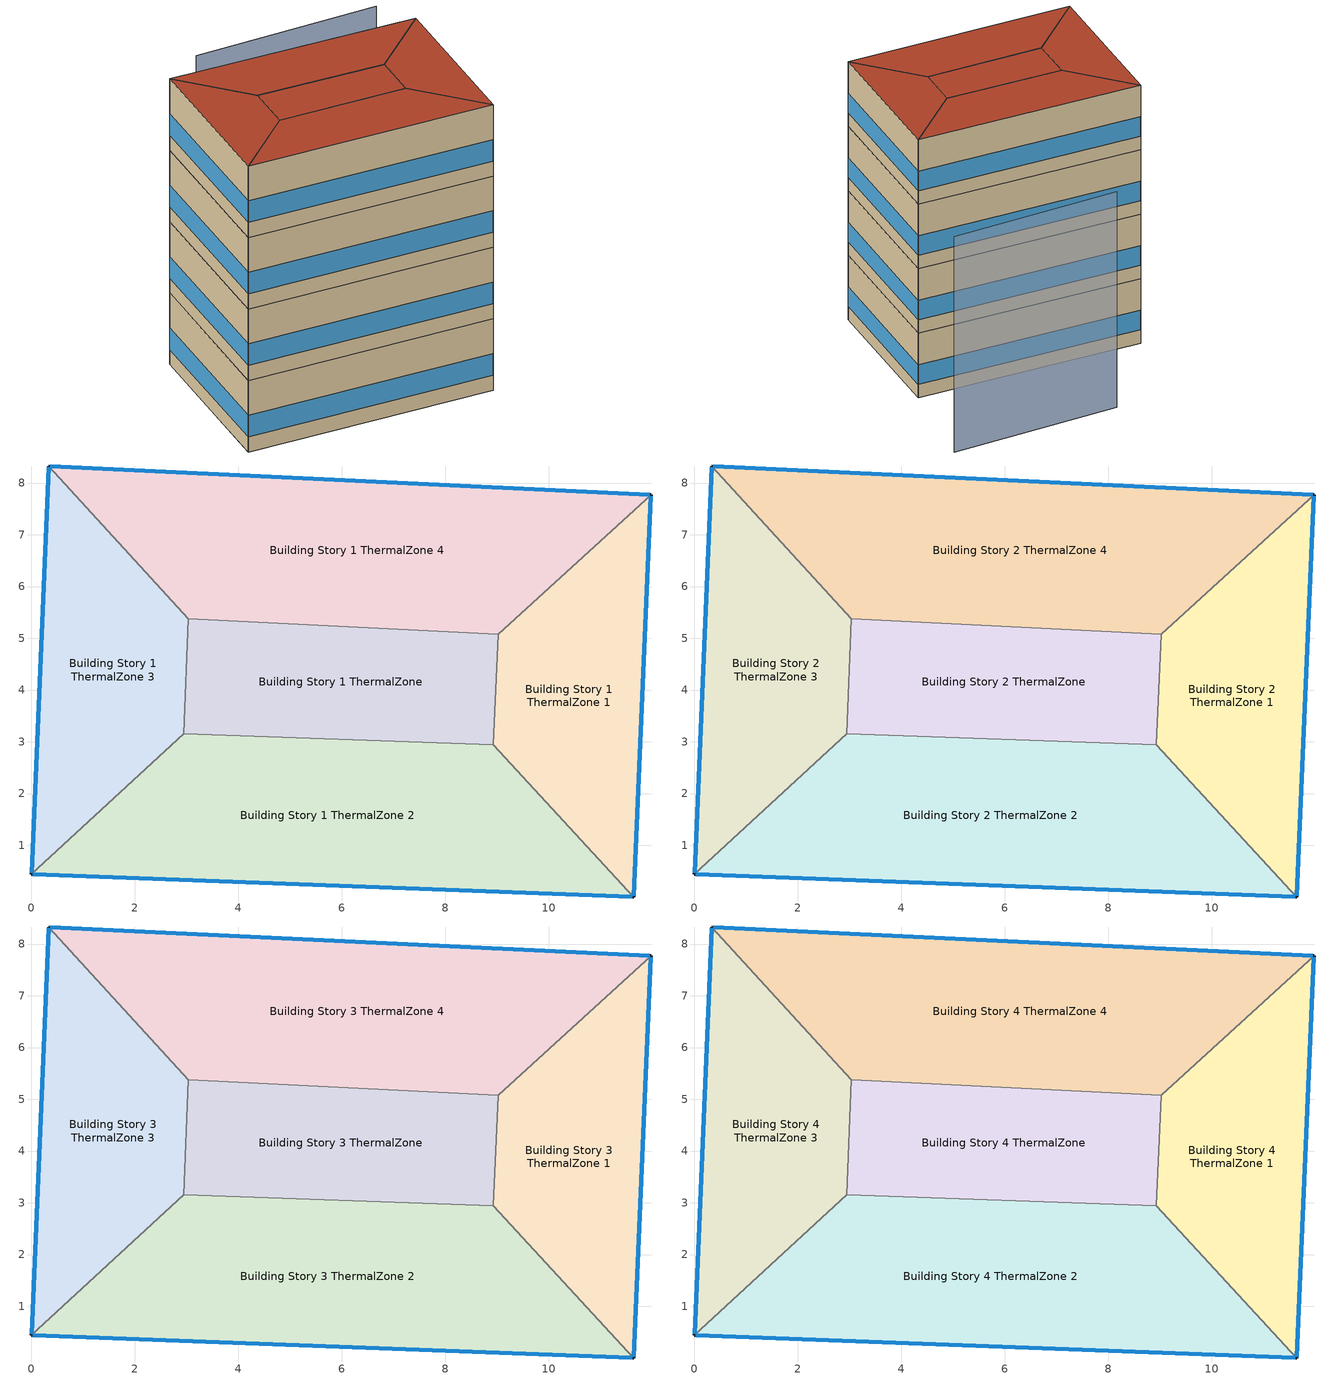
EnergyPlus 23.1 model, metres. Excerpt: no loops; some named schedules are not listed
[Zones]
Building Story 1 ThermalZone
 floor ground (Typical Insulated Carpeted 8in Slab Floor): 9.02,5.08 8.93,2.94 2.94,3.16 3.03,5.38 z0
 wall adiabatic (Typical Interior Wall): 8.93,2.94 9.02,5.08 3.03,5.38 2.94,3.16 8.93,2.94 z0:3.6
 ceiling adiabatic (Typical Interior Floor): 3.03,5.38 2.94,3.16 8.93,2.94 9.02,5.08 z3.6
Building Story 1 ThermalZone 1
 floor ground (Typical Insulated Carpeted 8in Slab Floor): 11.97,7.77 11.64,0 8.93,2.94 9.02,5.08 z0
 wall outside (Typical Insulated Steel Framed Exterior Wall R-12.99): 11.64,0 11.97,7.77 z0:3.6
 wall adiabatic (Typical Interior Wall): 11.97,7.77 9.02,5.08 8.93,2.94 11.64,0 z0:3.6
 window (U 0.55 SHGC 0.25): 11.64,0.03 11.97,7.75 z0.76:1.85
 ceiling adiabatic (Typical Interior Ceiling): 9.02,5.08 8.93,2.94 11.64,0 11.97,7.77 z3.6
Building Story 1 ThermalZone 2
 floor ground (Typical Insulated Carpeted 8in Slab Floor): 11.64,0 0,0.44 2.94,3.16 8.93,2.94 z0
 wall outside (Typical Insulated Steel Framed Exterior Wall R-12.99): 0,0.44 11.64,0 z0:3.6
 wall adiabatic (Typical Interior Wall): 11.64,0 8.93,2.94 2.94,3.16 0,0.44 z0:3.6
 window (U 0.55 SHGC 0.25): 0.03,0.44 11.61,0 z0.76:1.85
 ceiling adiabatic (Typical Interior Ceiling): 8.93,2.94 2.94,3.16 0,0.44 11.64,0 z3.6
Building Story 1 ThermalZone 3
 floor ground (Typical Insulated Carpeted 8in Slab Floor): 0,0.44 0.33,8.33 3.03,5.38 2.94,3.16 z0
 wall outside (Typical Insulated Steel Framed Exterior Wall R-12.99): 0.33,8.33 0,0.44 z0:3.6
 wall adiabatic (Typical Interior Wall): 0,0.44 2.94,3.16 3.03,5.38 0.33,8.33 z0:3.6
 window (U 0.55 SHGC 0.25): 0.33,8.3 0,0.47 z0.76:1.85
 ceiling adiabatic (Typical Interior Ceiling): 2.94,3.16 3.03,5.38 0.33,8.33 0,0.44 z3.6
Building Story 1 ThermalZone 4
 floor ground (Typical Insulated Carpeted 8in Slab Floor): 0.33,8.33 11.97,7.77 9.02,5.08 3.03,5.38 z0
 wall outside (Typical Insulated Steel Framed Exterior Wall R-12.99): 11.97,7.77 0.33,8.33 z0:3.6
 wall adiabatic (Typical Interior Wall): 0.33,8.33 3.03,5.38 9.02,5.08 11.97,7.77 z0:3.6
 window (U 0.55 SHGC 0.25): 11.95,7.78 0.36,8.33 z0.76:1.85
 ceiling adiabatic (Typical Interior Ceiling): 3.03,5.38 9.02,5.08 11.97,7.77 0.33,8.33 z3.6
Building Story 2 ThermalZone
 floor adiabatic (Typical Interior Floor): 9.02,5.08 8.93,2.94 2.94,3.16 3.03,5.38 z3.6
 wall adiabatic (Typical Interior Wall): 8.93,2.94 9.02,5.08 3.03,5.38 2.94,3.16 8.93,2.94 z3.6:7.2
 ceiling adiabatic (Typical Interior Ceiling): 3.03,5.38 2.94,3.16 8.93,2.94 9.02,5.08 z7.2
Building Story 2 ThermalZone 1
 floor adiabatic (Typical Interior Ceiling): 11.97,7.77 11.64,0 8.93,2.94 9.02,5.08 z3.6
 wall outside (Typical Insulated Steel Framed Exterior Wall R-12.99): 11.64,0 11.97,7.77 z3.6:7.2
 wall adiabatic (Typical Interior Wall): 11.97,7.77 9.02,5.08 8.93,2.94 11.64,0 z3.6:7.2
 window (U 0.55 SHGC 0.25): 11.64,0.03 11.97,7.75 z4.36:5.45
 ceiling adiabatic (Typical Interior Ceiling): 9.02,5.08 8.93,2.94 11.64,0 11.97,7.77 z7.2
Building Story 2 ThermalZone 2
 floor adiabatic (Typical Interior Ceiling): 11.64,0 0,0.44 2.94,3.16 8.93,2.94 z3.6
 wall outside (Typical Insulated Steel Framed Exterior Wall R-12.99): 0,0.44 11.64,0 z3.6:7.2
 wall adiabatic (Typical Interior Wall): 11.64,0 8.93,2.94 2.94,3.16 0,0.44 z3.6:7.2
 window (U 0.55 SHGC 0.25): 0.03,0.44 11.61,0 z4.36:5.45
 ceiling adiabatic (Typical Interior Ceiling): 8.93,2.94 2.94,3.16 0,0.44 11.64,0 z7.2
Building Story 2 ThermalZone 3
 floor adiabatic (Typical Interior Ceiling): 0,0.44 0.33,8.33 3.03,5.38 2.94,3.16 z3.6
 wall outside (Typical Insulated Steel Framed Exterior Wall R-12.99): 0.33,8.33 0,0.44 z3.6:7.2
 wall adiabatic (Typical Interior Wall): 0,0.44 2.94,3.16 3.03,5.38 0.33,8.33 z3.6:7.2
 window (U 0.55 SHGC 0.25): 0.33,8.3 0,0.47 z4.36:5.45
 ceiling adiabatic (Typical Interior Ceiling): 2.94,3.16 3.03,5.38 0.33,8.33 0,0.44 z7.2
Building Story 2 ThermalZone 4
 floor adiabatic (Typical Interior Ceiling): 0.33,8.33 11.97,7.77 9.02,5.08 3.03,5.38 z3.6
 wall outside (Typical Insulated Steel Framed Exterior Wall R-12.99): 11.97,7.77 0.33,8.33 z3.6:7.2
 wall adiabatic (Typical Interior Wall): 0.33,8.33 3.03,5.38 9.02,5.08 11.97,7.77 z3.6:7.2
 window (U 0.55 SHGC 0.25): 11.95,7.78 0.36,8.33 z4.36:5.45
 ceiling adiabatic (Typical Interior Ceiling): 3.03,5.38 9.02,5.08 11.97,7.77 0.33,8.33 z7.2
Building Story 3 ThermalZone
 floor adiabatic (Typical Interior Ceiling): 9.02,5.08 8.93,2.94 2.94,3.16 3.03,5.38 z7.2
 wall adiabatic (Typical Interior Wall): 8.93,2.94 9.02,5.08 3.03,5.38 2.94,3.16 8.93,2.94 z7.2:10.8
 ceiling adiabatic (Typical Interior Ceiling): 3.03,5.38 2.94,3.16 8.93,2.94 9.02,5.08 z10.8
Building Story 3 ThermalZone 1
 floor adiabatic (Typical Interior Ceiling): 11.97,7.77 11.64,0 8.93,2.94 9.02,5.08 z7.2
 wall outside (Typical Insulated Steel Framed Exterior Wall R-12.99): 11.64,0 11.97,7.77 z7.2:10.8
 wall adiabatic (Typical Interior Wall): 11.97,7.77 9.02,5.08 8.93,2.94 11.64,0 z7.2:10.8
 window (U 0.55 SHGC 0.25): 11.64,0.03 11.97,7.75 z7.96:9.05
 ceiling adiabatic (Typical Interior Ceiling): 9.02,5.08 8.93,2.94 11.64,0 11.97,7.77 z10.8
Building Story 3 ThermalZone 2
 floor adiabatic (Typical Interior Ceiling): 11.64,0 0,0.44 2.94,3.16 8.93,2.94 z7.2
 wall outside (Typical Insulated Steel Framed Exterior Wall R-12.99): 0,0.44 11.64,0 z7.2:10.8
 wall adiabatic (Typical Interior Wall): 11.64,0 8.93,2.94 2.94,3.16 0,0.44 z7.2:10.8
 window (U 0.55 SHGC 0.25): 0.03,0.44 11.61,0 z7.96:9.05
 ceiling adiabatic (Typical Interior Floor): 8.93,2.94 2.94,3.16 0,0.44 11.64,0 z10.8
Building Story 3 ThermalZone 3
 floor adiabatic (Typical Interior Ceiling): 0,0.44 0.33,8.33 3.03,5.38 2.94,3.16 z7.2
 wall outside (Typical Insulated Steel Framed Exterior Wall R-12.99): 0.33,8.33 0,0.44 z7.2:10.8
 wall adiabatic (Typical Interior Wall): 0,0.44 2.94,3.16 3.03,5.38 0.33,8.33 z7.2:10.8
 window (U 0.55 SHGC 0.25): 0.33,8.3 0,0.47 z7.96:9.05
 ceiling adiabatic (Typical Interior Floor): 2.94,3.16 3.03,5.38 0.33,8.33 0,0.44 z10.8
Building Story 3 ThermalZone 4
 floor adiabatic (Typical Interior Ceiling): 0.33,8.33 11.97,7.77 9.02,5.08 3.03,5.38 z7.2
 wall outside (Typical Insulated Steel Framed Exterior Wall R-12.99): 11.97,7.77 0.33,8.33 z7.2:10.8
 wall adiabatic (Typical Interior Wall): 0.33,8.33 3.03,5.38 9.02,5.08 11.97,7.77 z7.2:10.8
 window (U 0.55 SHGC 0.25): 11.95,7.78 0.36,8.33 z7.96:9.05
 ceiling adiabatic (Typical Interior Floor): 3.03,5.38 9.02,5.08 11.97,7.77 0.33,8.33 z10.8
Building Story 4 ThermalZone
 floor adiabatic (Typical Interior Ceiling): 9.02,5.08 8.93,2.94 2.94,3.16 3.03,5.38 z10.8
 wall adiabatic (Typical Interior Wall): 8.93,2.94 9.02,5.08 3.03,5.38 2.94,3.16 8.93,2.94 z10.8:14.4
 roof outside (Typical IEAD Roof - Highly Reflective R-25.64): 3.03,5.38 2.94,3.16 8.93,2.94 9.02,5.08 z14.4
Building Story 4 ThermalZone 1
 floor adiabatic (Typical Interior Ceiling): 11.97,7.77 11.64,0 8.93,2.94 9.02,5.08 z10.8
 wall outside (Typical Insulated Steel Framed Exterior Wall R-12.99): 11.64,0 11.97,7.77 z10.8:14.4
 wall adiabatic (Typical Interior Wall): 11.97,7.77 9.02,5.08 8.93,2.94 11.64,0 z10.8:14.4
 window (U 0.55 SHGC 0.25): 11.64,0.03 11.97,7.75 z11.56:12.65
 roof outside (Typical IEAD Roof - Highly Reflective R-25.64): 9.02,5.08 8.93,2.94 11.64,0 11.97,7.77 z14.4
Building Story 4 ThermalZone 2
 floor adiabatic (Typical Interior Floor): 11.64,0 0,0.44 2.94,3.16 8.93,2.94 z10.8
 wall outside (Typical Insulated Steel Framed Exterior Wall R-12.99): 0,0.44 11.64,0 z10.8:14.4
 wall adiabatic (Typical Interior Wall): 11.64,0 8.93,2.94 2.94,3.16 0,0.44 z10.8:14.4
 window (U 0.55 SHGC 0.25): 0.03,0.44 11.61,0 z11.56:12.65
 roof outside (Typical IEAD Roof - Highly Reflective R-25.64): 8.93,2.94 2.94,3.16 0,0.44 11.64,0 z14.4
Building Story 4 ThermalZone 3
 floor adiabatic (Typical Interior Floor): 0,0.44 0.33,8.33 3.03,5.38 2.94,3.16 z10.8
 wall outside (Typical Insulated Steel Framed Exterior Wall R-12.99): 0.33,8.33 0,0.44 z10.8:14.4
 wall adiabatic (Typical Interior Wall): 0,0.44 2.94,3.16 3.03,5.38 0.33,8.33 z10.8:14.4
 window (U 0.55 SHGC 0.25): 0.33,8.3 0,0.47 z11.56:12.65
 roof outside (Typical IEAD Roof - Highly Reflective R-25.64): 2.94,3.16 3.03,5.38 0.33,8.33 0,0.44 z14.4
Building Story 4 ThermalZone 4
 floor adiabatic (Typical Interior Floor): 0.33,8.33 11.97,7.77 9.02,5.08 3.03,5.38 z10.8
 wall outside (Typical Insulated Steel Framed Exterior Wall R-12.99): 11.97,7.77 0.33,8.33 z10.8:14.4
 wall adiabatic (Typical Interior Wall): 0.33,8.33 3.03,5.38 9.02,5.08 11.97,7.77 z10.8:14.4
 window (U 0.55 SHGC 0.25): 11.95,7.78 0.36,8.33 z11.56:12.65
 roof outside (Typical IEAD Roof - Highly Reflective R-25.64): 3.03,5.38 9.02,5.08 11.97,7.77 0.33,8.33 z14.4
shading: 4.02,12.88 12.73,12.88 z0:12
[Building]
bld_20: Terrain=City
[Site:Location]
Jack Northrop Fld H_CA_USA: Latitude {deg}=41.31541; Longitude {deg}=-105.583; Time Zone {hr}=-8; Elevation {m}=21
[Site:GroundTemperature:FCfactorMethod]
18.8, 14.3, 13.6, 13.2, 13.3, 12.6, 15.3, 15.6, 17.7, 19.4, 19.7, 18.5
[Site:WaterMainsTemperature]
Calculation Method=Correlation; Annual Average Outdoor Air Temperature {C}=8.96667; Maximum Difference In Monthly Average Outdoor Air Temperatures {deltaC}=26.2
[SizingPeriod:DesignDay] Day of Month=21; Dry-Bulb Temperature Range Modifier Type=DefaultMultipliers; Humidity Condition Type=Wetbulb; Barometric Pressure {Pa}=98769; Rain Indicator=No; Snow Indicator=No; Daylight Saving Time Indicator=No; Begin Environment Reset Mode=FullResetAtBeginEnvironment
Name | Month | Day Type | Maximum Dry-Bulb Temperature {C} | Daily Dry-Bulb Temperature Range {deltaC} | Wetbulb or DewPoint at Maximum Dry-Bulb {C} | Wind Speed {m/s} | Wind Direction {deg} | Solar Model Indicator | ASHRAE Clear Sky Optical Depth for Beam Irradiance (taub) | ASHRAE Clear Sky Optical Depth for Diffuse Irradiance (taud) | Sky Clearness
Buffalo Niagara Intl Ap Ann Clg .4% Condns DB=>MWB 1 | 7 | SummerDesignDay | 30.3 | 9.3 | 21.8 | 5.7 | 240 | ASHRAETau | 0.462 | 2.001
Buffalo Niagara Intl Ap Ann Clg .4% Condns WB=>MDB 1 | 7 | SummerDesignDay | 27.8 | 9.3 | 23.8 | 5.7 | 240 | ASHRAETau | 0.462 | 2.001
Buffalo Niagara Intl Ap Ann Htg 99.6% Condns DB 1 | 1 | WinterDesignDay | -16.3 | 0 | -16.3 | 5.1 | 270 | ASHRAEClearSky |  |  | 0
[Material]
Name | Roughness | Thickness {m} | Conductivity {W/m-K} | Density {kg/m3} | Specific Heat {J/kg-K} | Thermal Absorptance | Solar Absorptance | Visible Absorptance
100mm Normalweight concrete floor | MediumRough | 0.1016 | 2.31045 | 2322 | 832.557 | 0.9 | 0.7 | 0.7
25mm Stucco | Smooth | 0.0254 | 0.72 | 1856 | 840 | 0.9 | 0.7 | 0.7
5/8 in. Gypsum Board | MediumSmooth | 0.0159 | 0.16 | 800 | 1090 | 0.9 | 0.7 | 0.7
8 in. Normalweight Concrete Floor | MediumRough | 0.2032 | 2.31 | 2322 | 832 | 0.9 | 0.7 | 0.7
G01 13mm gypsum board | Smooth | 0.0127 | 0.160031 | 800.001 | 1090.73 | 0.9 | 0.7 | 0.5
Metal Roof Surface | Smooth | 0.0008 | 45.28 | 7824 | 500 | 0.9 | 0.7 | 0.7
Roof Membrane - Highly Reflective | VeryRough | 0.0095 | 0.16 | 1121.29 | 1460 | 0.75 | 0.45 | 0.7
Std Wood 6inch 1; Std Wood 6inch 2 | MediumSmooth | 0.15 | 0.12 | 540 | 1210 | 0.9 | 0.7 | 0.7
[Material:NoMass] Roughness=Smooth; Thermal Absorptance=0.9; Solar Absorptance=0.7
Name | Thermal Resistance {m2-K/W} | Visible Absorptance
CP02 CARPET PAD; Typical Carpet Pad | 0.21648 | 0.8
Typical Insulation R-10.81 | 1.90342 | 0.7
Typical Insulation R-24.52 | 4.31889 | 0.7
[WindowMaterial:Gas]
Gap_1_W_0_0032: Gas Type=Air; Thickness {m}=0.0032
[WindowMaterial:Glazing] Optical Data Type=SpectralAverage; Infrared Transmittance at Normal Incidence=0; Back Side Infrared Hemispherical Emissivity=0.84; Conductivity {W/m-K}=1; Dirt Correction Factor for Solar and Visible Transmittance=1; Solar Diffusing=No
Name | Thickness {m} | Solar Transmittance at Normal Incidence | Front Side Solar Reflectance at Normal Incidence | Back Side Solar Reflectance at Normal Incidence | Visible Transmittance at Normal Incidence | Front Side Visible Reflectance at Normal Incidence | Back Side Visible Reflectance at Normal Incidence | Front Side Infrared Hemispherical Emissivity
Glass_2022F_LayerAvg | 0.0039 | 0.355897 | 0.394095 | 0.265645 | 0.677694 | 0.042734 | 0.05547 | 0.046
Glass_2175_LayerAvg | 0.0086 | 0.167758 | 0.217606 | 0.437978 | 0.416044 | 0.078729 | 0.10654 | 0.84
[Construction]
InteriorFurnishings 1: Std Wood 6inch 1
InteriorFurnishings 2: Std Wood 6inch 2
Typical IEAD Roof - Highly Reflective R-25.64: Roof Membrane - Highly Reflective, Typical Insulation R-24.52, Metal Roof Surface
Typical Insulated Carpeted 8in Slab Floor: 8 in. Normalweight Concrete Floor, Typical Carpet Pad
Typical Insulated Steel Framed Exterior Wall R-12.99: 25mm Stucco, 5/8 in. Gypsum Board, Typical Insulation R-10.81, 5/8 in. Gypsum Board
Typical Interior Ceiling: CP02 CARPET PAD, 100mm Normalweight concrete floor
Typical Interior Floor: 100mm Normalweight concrete floor, CP02 CARPET PAD
Typical Interior Wall: G01 13mm gypsum board, G01 13mm gypsum board
U 0.55 SHGC 0.25: Glass_2175_LayerAvg, Gap_1_W_0_0032, Glass_2022F_LayerAvg
[Zone] Multiplier=1; Part of Total Floor Area=Yes
Building Story 1 ThermalZone; Building Story 1 ThermalZone 1; Building Story 1 ThermalZone 2; Building Story 1 ThermalZone 3; Building Story 1 ThermalZone 4; Building Story 2 ThermalZone; Building Story 2 ThermalZone 1; Building Story 2 ThermalZone 2; Building Story 2 ThermalZone 3; Building Story 2 ThermalZone 4; Building Story 3 ThermalZone; Building Story 3 ThermalZone 1; Building Story 3 ThermalZone 2; Building Story 3 ThermalZone 3; Building Story 3 ThermalZone 4; Building Story 4 ThermalZone; Building Story 4 ThermalZone 1; Building Story 4 ThermalZone 2; Building Story 4 ThermalZone 3; Building Story 4 ThermalZone 4
[Space]
Name | Zone | Space Type
Building Story 1 Space | Building Story 1 ThermalZone | Story Ground Blended Space Type
Building Story 1 Space 1 | Building Story 1 ThermalZone 1 | Story Ground Blended Space Type
Building Story 1 Space 2 | Building Story 1 ThermalZone 2 | Story Ground Blended Space Type
Building Story 1 Space 3 | Building Story 1 ThermalZone 3 | Story Ground Blended Space Type
Building Story 1 Space 4 | Building Story 1 ThermalZone 4 | Story Ground Blended Space Type
Building Story 2 Space | Building Story 2 ThermalZone | Story Mid Blended Space Type
Building Story 2 Space 1 | Building Story 2 ThermalZone 1 | Story Mid Blended Space Type
Building Story 2 Space 2 | Building Story 2 ThermalZone 2 | Story Mid Blended Space Type
Building Story 2 Space 3 | Building Story 2 ThermalZone 3 | Story Mid Blended Space Type
Building Story 2 Space 4 | Building Story 2 ThermalZone 4 | Story Mid Blended Space Type
Building Story 3 Space | Building Story 3 ThermalZone | Story Mid2 Blended Space Type
Building Story 3 Space 1 | Building Story 3 ThermalZone 1 | Story Mid2 Blended Space Type
Building Story 3 Space 2 | Building Story 3 ThermalZone 2 | Story Mid2 Blended Space Type
Building Story 3 Space 3 | Building Story 3 ThermalZone 3 | Story Mid2 Blended Space Type
Building Story 3 Space 4 | Building Story 3 ThermalZone 4 | Story Mid2 Blended Space Type
Building Story 4 Space | Building Story 4 ThermalZone | Story Top Blended Space Type
Building Story 4 Space 1 | Building Story 4 ThermalZone 1 | Story Top Blended Space Type
Building Story 4 Space 2 | Building Story 4 ThermalZone 2 | Story Top Blended Space Type
Building Story 4 Space 3 | Building Story 4 ThermalZone 3 | Story Top Blended Space Type
Building Story 4 Space 4 | Building Story 4 ThermalZone 4 | Story Top Blended Space Type
[SpaceList]
Story Ground Blended Space Type: Building Story 1 Space, Building Story 1 Space 2, Building Story 1 Space 3, Building Story 1 Space 4, Building Story 1 Space 1
Story Mid Blended Space Type: Building Story 2 Space, Building Story 2 Space 3, Building Story 2 Space 4, Building Story 2 Space 2, Building Story 2 Space 1
Story Mid2 Blended Space Type: Building Story 3 Space 4, Building Story 3 Space 3, Building Story 3 Space 2, Building Story 3 Space 1, Building Story 3 Space
Story Top Blended Space Type: Building Story 4 Space 4, Building Story 4 Space 3, Building Story 4 Space, Building Story 4 Space 2, Building Story 4 Space 1
[InternalMass]
Name | Construction | Zone or ZoneList | Space or SpaceList | Surface Area {m2}
Building Story 1 Space SecondarySchool Auditorium  - Story Ground Mass | InteriorFurnishings 1 | Building Story 1 ThermalZone | Building Story 1 Space | 3.16056
Building Story 1 Space 2 SecondarySchool Auditorium  - Story Ground Mass | InteriorFurnishings 1 | Building Story 1 ThermalZone 2 | Building Story 1 Space 2 | 6.03555
Building Story 1 Space 3 SecondarySchool Auditorium  - Story Ground Mass | InteriorFurnishings 1 | Building Story 1 ThermalZone 3 | Building Story 1 Space 3 | 3.45217
Building Story 1 Space 4 SecondarySchool Auditorium  - Story Ground Mass | InteriorFurnishings 1 | Building Story 1 ThermalZone 4 | Building Story 1 Space 4 | 6.03639
Building Story 1 Space 1 SecondarySchool Auditorium  - Story Ground Mass | InteriorFurnishings 1 | Building Story 1 ThermalZone 1 | Building Story 1 Space 1 | 3.40178
Building Story 1 Space SecondarySchool Cafeteria  - Story Ground Mass | InteriorFurnishings 1 | Building Story 1 ThermalZone | Building Story 1 Space | 2.00044
Building Story 1 Space 2 SecondarySchool Cafeteria  - Story Ground Mass | InteriorFurnishings 1 | Building Story 1 ThermalZone 2 | Building Story 1 Space 2 | 3.82012
Building Story 1 Space 3 SecondarySchool Cafeteria  - Story Ground Mass | InteriorFurnishings 1 | Building Story 1 ThermalZone 3 | Building Story 1 Space 3 | 2.185
Building Story 1 Space 4 SecondarySchool Cafeteria  - Story Ground Mass | InteriorFurnishings 1 | Building Story 1 ThermalZone 4 | Building Story 1 Space 4 | 3.82065
Building Story 1 Space 1 SecondarySchool Cafeteria  - Story Ground Mass | InteriorFurnishings 1 | Building Story 1 ThermalZone 1 | Building Story 1 Space 1 | 2.15311
Building Story 1 Space SecondarySchool ComputerRoom  - Story Ground Mass | InteriorFurnishings 1 | Building Story 1 ThermalZone | Building Story 1 Space | 3.05396
Building Story 1 Space 2 SecondarySchool ComputerRoom  - Story Ground Mass | InteriorFurnishings 1 | Building Story 1 ThermalZone 2 | Building Story 1 Space 2 | 5.83197
Building Story 1 Space 3 SecondarySchool ComputerRoom  - Story Ground Mass | InteriorFurnishings 1 | Building Story 1 ThermalZone 3 | Building Story 1 Space 3 | 3.33572
Building Story 1 Space 4 SecondarySchool ComputerRoom  - Story Ground Mass | InteriorFurnishings 1 | Building Story 1 ThermalZone 4 | Building Story 1 Space 4 | 5.83278
Building Story 1 Space 1 SecondarySchool ComputerRoom  - Story Ground Mass | InteriorFurnishings 1 | Building Story 1 ThermalZone 1 | Building Story 1 Space 1 | 3.28704
Building Story 1 Space SecondarySchool Gym  - Story Ground Mass | InteriorFurnishings 1 | Building Story 1 ThermalZone | Building Story 1 Space | 6.25633
Building Story 1 Space 2 SecondarySchool Gym  - Story Ground Mass | InteriorFurnishings 1 | Building Story 1 ThermalZone 2 | Building Story 1 Space 2 | 11.9474
Building Story 1 Space 3 SecondarySchool Gym  - Story Ground Mass | InteriorFurnishings 1 | Building Story 1 ThermalZone 3 | Building Story 1 Space 3 | 6.83355
Building Story 1 Space 4 SecondarySchool Gym  - Story Ground Mass | InteriorFurnishings 1 | Building Story 1 ThermalZone 4 | Building Story 1 Space 4 | 11.949
Building Story 1 Space 1 SecondarySchool Gym  - Story Ground Mass | InteriorFurnishings 1 | Building Story 1 ThermalZone 1 | Building Story 1 Space 1 | 6.73382
Building Story 1 Space SecondarySchool Kitchen  - Story Ground Mass | InteriorFurnishings 1 | Building Story 1 ThermalZone | Building Story 1 Space | 0.689805
Building Story 1 Space 2 SecondarySchool Kitchen  - Story Ground Mass | InteriorFurnishings 1 | Building Story 1 ThermalZone 2 | Building Story 1 Space 2 | 1.31728
Building Story 1 Space 3 SecondarySchool Kitchen  - Story Ground Mass | InteriorFurnishings 1 | Building Story 1 ThermalZone 3 | Building Story 1 Space 3 | 0.753449
Building Story 1 Space 4 SecondarySchool Kitchen  - Story Ground Mass | InteriorFurnishings 1 | Building Story 1 ThermalZone 4 | Building Story 1 Space 4 | 1.31747
Building Story 1 Space 1 SecondarySchool Kitchen  - Story Ground Mass | InteriorFurnishings 1 | Building Story 1 ThermalZone 1 | Building Story 1 Space 1 | 0.742452
Building Story 1 Space SecondarySchool Library  - Story Ground Mass | InteriorFurnishings 1 | Building Story 1 ThermalZone | Building Story 1 Space | 2.69024
Building Story 1 Space 2 SecondarySchool Library  - Story Ground Mass | InteriorFurnishings 1 | Building Story 1 ThermalZone 2 | Building Story 1 Space 2 | 5.1374
Building Story 1 Space 3 SecondarySchool Library  - Story Ground Mass | InteriorFurnishings 1 | Building Story 1 ThermalZone 3 | Building Story 1 Space 3 | 2.93845
Building Story 1 Space 4 SecondarySchool Library  - Story Ground Mass | InteriorFurnishings 1 | Building Story 1 ThermalZone 4 | Building Story 1 Space 4 | 5.13812
Building Story 1 Space 1 SecondarySchool Library  - Story Ground Mass | InteriorFurnishings 1 | Building Story 1 ThermalZone 1 | Building Story 1 Space 1 | 2.89556
Building Story 1 Space SecondarySchool Lobby  - Story Ground Mass; Building Story 1 Space SecondarySchool Restroom  - Story Ground Mass | InteriorFurnishings 1 | Building Story 1 ThermalZone | Building Story 1 Space | 1.34199
Building Story 1 Space 2 SecondarySchool Lobby  - Story Ground Mass; Building Story 1 Space 2 SecondarySchool Restroom  - Story Ground Mass | InteriorFurnishings 1 | Building Story 1 ThermalZone 2 | Building Story 1 Space 2 | 2.56271
Building Story 1 Space 3 SecondarySchool Lobby  - Story Ground Mass; Building Story 1 Space 3 SecondarySchool Restroom  - Story Ground Mass | InteriorFurnishings 1 | Building Story 1 ThermalZone 3 | Building Story 1 Space 3 | 1.4658
Building Story 1 Space 4 SecondarySchool Lobby  - Story Ground Mass; Building Story 1 Space 4 SecondarySchool Restroom  - Story Ground Mass | InteriorFurnishings 1 | Building Story 1 ThermalZone 4 | Building Story 1 Space 4 | 2.56307
Building Story 1 Space 1 SecondarySchool Lobby  - Story Ground Mass; Building Story 1 Space 1 SecondarySchool Restroom  - Story Ground Mass | InteriorFurnishings 1 | Building Story 1 ThermalZone 1 | Building Story 1 Space 1 | 1.44441
Building Story 1 Space SecondarySchool Mechanical  - Story Ground Mass | InteriorFurnishings 1 | Building Story 1 ThermalZone | Building Story 1 Space | 2.18856
Building Story 1 Space 2 SecondarySchool Mechanical  - Story Ground Mass | InteriorFurnishings 1 | Building Story 1 ThermalZone 2 | Building Story 1 Space 2 | 4.17938
Building Story 1 Space 3 SecondarySchool Mechanical  - Story Ground Mass | InteriorFurnishings 1 | Building Story 1 ThermalZone 3 | Building Story 1 Space 3 | 2.39049
Building Story 1 Space 4 SecondarySchool Mechanical  - Story Ground Mass | InteriorFurnishings 1 | Building Story 1 ThermalZone 4 | Building Story 1 Space 4 | 4.17996
Building Story 1 Space 1 SecondarySchool Mechanical  - Story Ground Mass | InteriorFurnishings 1 | Building Story 1 ThermalZone 1 | Building Story 1 Space 1 | 2.3556
Building Story 1 Space SecondarySchool Office  - Story Ground Mass | InteriorFurnishings 1 | Building Story 1 ThermalZone | Building Story 1 Space | 3.40513
Building Story 1 Space 2 SecondarySchool Office  - Story Ground Mass | InteriorFurnishings 1 | Building Story 1 ThermalZone 2 | Building Story 1 Space 2 | 6.50259
Building Story 1 Space 3 SecondarySchool Office  - Story Ground Mass | InteriorFurnishings 1 | Building Story 1 ThermalZone 3 | Building Story 1 Space 3 | 3.7193
Building Story 1 Space 4 SecondarySchool Office  - Story Ground Mass | InteriorFurnishings 1 | Building Story 1 ThermalZone 4 | Building Story 1 Space 4 | 6.50349
Building Story 1 Space 1 SecondarySchool Office  - Story Ground Mass | InteriorFurnishings 1 | Building Story 1 ThermalZone 1 | Building Story 1 Space 1 | 3.66501
Building Story 1 Space Mass | InteriorFurnishings 2 | Building Story 1 ThermalZone | Building Story 1 Space | 26.129
Building Story 1 Space 1 Mass | InteriorFurnishings 2 | Building Story 1 ThermalZone 1 | Building Story 1 Space 1 | 28.1232
Building Story 1 Space 2 Mass | InteriorFurnishings 2 | Building Story 1 ThermalZone 2 | Building Story 1 Space 2 | 49.8971
Building Story 1 Space 3 Mass | InteriorFurnishings 2 | Building Story 1 ThermalZone 3 | Building Story 1 Space 3 | 28.5397
Building Story 1 Space 4 Mass | InteriorFurnishings 2 | Building Story 1 ThermalZone 4 | Building Story 1 Space 4 | 49.904
Building Story 2 Space SecondarySchool Classroom A  - Story Mid Mass; Building Story 2 Space SecondarySchool Classroom C  - Story Mid Mass | InteriorFurnishings 1 | Building Story 2 ThermalZone | Building Story 2 Space | 6.47006
Building Story 2 Space 3 SecondarySchool Classroom A  - Story Mid Mass; Building Story 2 Space 3 SecondarySchool Classroom C  - Story Mid Mass | InteriorFurnishings 1 | Building Story 2 ThermalZone 3 | Building Story 2 Space 3 | 7.06701
Building Story 2 Space 4 SecondarySchool Classroom A  - Story Mid Mass; Building Story 2 Space 4 SecondarySchool Classroom C  - Story Mid Mass | InteriorFurnishings 1 | Building Story 2 ThermalZone 4 | Building Story 2 Space 4 | 12.3572
Building Story 2 Space 2 SecondarySchool Classroom A  - Story Mid Mass; Building Story 2 Space 2 SecondarySchool Classroom C  - Story Mid Mass | InteriorFurnishings 1 | Building Story 2 ThermalZone 2 | Building Story 2 Space 2 | 12.3555
Building Story 2 Space 1 SecondarySchool Classroom A  - Story Mid Mass; Building Story 2 Space 1 SecondarySchool Classroom C  - Story Mid Mass | InteriorFurnishings 1 | Building Story 2 ThermalZone 1 | Building Story 2 Space 1 | 6.96387
Building Story 2 Space SecondarySchool Corridor B  - Story Mid Mass | InteriorFurnishings 1 | Building Story 2 ThermalZone | Building Story 2 Space | 9.12319
Building Story 2 Space 3 SecondarySchool Corridor B  - Story Mid Mass | InteriorFurnishings 1 | Building Story 2 ThermalZone 3 | Building Story 2 Space 3 | 9.96493
Building Story 2 Space 4 SecondarySchool Corridor B  - Story Mid Mass | InteriorFurnishings 1 | Building Story 2 ThermalZone 4 | Building Story 2 Space 4 | 17.4245
Building Story 2 Space 2 SecondarySchool Corridor B  - Story Mid Mass | InteriorFurnishings 1 | Building Story 2 ThermalZone 2 | Building Story 2 Space 2 | 17.4221
Building Story 2 Space 1 SecondarySchool Corridor B  - Story Mid Mass | InteriorFurnishings 1 | Building Story 2 ThermalZone 1 | Building Story 2 Space 1 | 9.81949
Building Story 2 Space SecondarySchool Gym  - Story Mid Mass | InteriorFurnishings 1 | Building Story 2 ThermalZone | Building Story 2 Space | 4.06567
Building Story 2 Space 3 SecondarySchool Gym  - Story Mid Mass | InteriorFurnishings 1 | Building Story 2 ThermalZone 3 | Building Story 2 Space 3 | 4.44078
Building Story 2 Space 4 SecondarySchool Gym  - Story Mid Mass | InteriorFurnishings 1 | Building Story 2 ThermalZone 4 | Building Story 2 Space 4 | 7.76507
Building Story 2 Space 2 SecondarySchool Gym  - Story Mid Mass | InteriorFurnishings 1 | Building Story 2 ThermalZone 2 | Building Story 2 Space 2 | 7.76398
Building Story 2 Space 1 SecondarySchool Gym  - Story Mid Mass | InteriorFurnishings 1 | Building Story 2 ThermalZone 1 | Building Story 2 Space 1 | 4.37597
Building Story 2 Space Mass | InteriorFurnishings 2 | Building Story 2 ThermalZone | Building Story 2 Space | 26.129
Building Story 2 Space 1 Mass | InteriorFurnishings 2 | Building Story 2 ThermalZone 1 | Building Story 2 Space 1 | 28.1232
Building Story 2 Space 2 Mass | InteriorFurnishings 2 | Building Story 2 ThermalZone 2 | Building Story 2 Space 2 | 49.8971
Building Story 2 Space 3 Mass | InteriorFurnishings 2 | Building Story 2 ThermalZone 3 | Building Story 2 Space 3 | 28.5397
Building Story 2 Space 4 Mass | InteriorFurnishings 2 | Building Story 2 ThermalZone 4 | Building Story 2 Space 4 | 49.904
Building Story 3 Space 4 Office WholeBuilding - Md Office  - Story Mid2 Mass | InteriorFurnishings 1 | Building Story 3 ThermalZone 4 | Building Story 3 Space 4 | 29.9424
Building Story 3 Space 3 Office WholeBuilding - Md Office  - Story Mid2 Mass | InteriorFurnishings 1 | Building Story 3 ThermalZone 3 | Building Story 3 Space 3 | 17.1238
Building Story 3 Space 2 Office WholeBuilding - Md Office  - Story Mid2 Mass | InteriorFurnishings 1 | Building Story 3 ThermalZone 2 | Building Story 3 Space 2 | 29.9382
Building Story 3 Space 1 Office WholeBuilding - Md Office  - Story Mid2 Mass | InteriorFurnishings 1 | Building Story 3 ThermalZone 1 | Building Story 3 Space 1 | 16.8739
Building Story 3 Space Office WholeBuilding - Md Office  - Story Mid2 Mass | InteriorFurnishings 1 | Building Story 3 ThermalZone | Building Story 3 Space | 15.6774
Building Story 3 Space 4 SecondarySchool Classroom A  - Story Mid2 Mass; Building Story 3 Space 4 SecondarySchool Classroom C  - Story Mid2 Mass | InteriorFurnishings 1 | Building Story 3 ThermalZone 4 | Building Story 3 Space 4 | 5.85374
Building Story 3 Space 3 SecondarySchool Classroom A  - Story Mid2 Mass; Building Story 3 Space 3 SecondarySchool Classroom C  - Story Mid2 Mass | InteriorFurnishings 1 | Building Story 3 ThermalZone 3 | Building Story 3 Space 3 | 3.34771
Building Story 3 Space 2 SecondarySchool Classroom A  - Story Mid2 Mass; Building Story 3 Space 2 SecondarySchool Classroom C  - Story Mid2 Mass | InteriorFurnishings 1 | Building Story 3 ThermalZone 2 | Building Story 3 Space 2 | 5.85292
Building Story 3 Space 1 SecondarySchool Classroom A  - Story Mid2 Mass; Building Story 3 Space 1 SecondarySchool Classroom C  - Story Mid2 Mass | InteriorFurnishings 1 | Building Story 3 ThermalZone 1 | Building Story 3 Space 1 | 3.29885
Building Story 3 Space SecondarySchool Classroom A  - Story Mid2 Mass; Building Story 3 Space SecondarySchool Classroom C  - Story Mid2 Mass | InteriorFurnishings 1 | Building Story 3 ThermalZone | Building Story 3 Space | 3.06493
Building Story 3 Space 4 SecondarySchool Corridor B  - Story Mid2 Mass | InteriorFurnishings 1 | Building Story 3 ThermalZone 4 | Building Story 3 Space 4 | 8.25413
Building Story 3 Space 3 SecondarySchool Corridor B  - Story Mid2 Mass | InteriorFurnishings 1 | Building Story 3 ThermalZone 3 | Building Story 3 Space 3 | 4.72048
Building Story 3 Space 2 SecondarySchool Corridor B  - Story Mid2 Mass | InteriorFurnishings 1 | Building Story 3 ThermalZone 2 | Building Story 3 Space 2 | 8.25298
Building Story 3 Space 1 SecondarySchool Corridor B  - Story Mid2 Mass | InteriorFurnishings 1 | Building Story 3 ThermalZone 1 | Building Story 3 Space 1 | 4.65158
Building Story 3 Space SecondarySchool Corridor B  - Story Mid2 Mass | InteriorFurnishings 1 | Building Story 3 ThermalZone | Building Story 3 Space | 4.32174
Building Story 3 Space Mass | InteriorFurnishings 2 | Building Story 3 ThermalZone | Building Story 3 Space | 26.129
Building Story 3 Space 1 Mass | InteriorFurnishings 2 | Building Story 3 ThermalZone 1 | Building Story 3 Space 1 | 28.1232
Building Story 3 Space 2 Mass | InteriorFurnishings 2 | Building Story 3 ThermalZone 2 | Building Story 3 Space 2 | 49.8971
Building Story 3 Space 3 Mass | InteriorFurnishings 2 | Building Story 3 ThermalZone 3 | Building Story 3 Space 3 | 28.5397
Building Story 3 Space 4 Mass | InteriorFurnishings 2 | Building Story 3 ThermalZone 4 | Building Story 3 Space 4 | 49.904
Building Story 4 Space 4 Office WholeBuilding - Md Office  - Story Top Mass | InteriorFurnishings 1 | Building Story 4 ThermalZone 4 | Building Story 4 Space 4 | 49.904
Building Story 4 Space 3 Office WholeBuilding - Md Office  - Story Top Mass | InteriorFurnishings 1 | Building Story 4 ThermalZone 3 | Building Story 4 Space 3 | 28.5397
Building Story 4 Space Office WholeBuilding - Md Office  - Story Top Mass | InteriorFurnishings 1 | Building Story 4 ThermalZone | Building Story 4 Space | 26.129
Building Story 4 Space 2 Office WholeBuilding - Md Office  - Story Top Mass | InteriorFurnishings 1 | Building Story 4 ThermalZone 2 | Building Story 4 Space 2 | 49.8971
Building Story 4 Space 1 Office WholeBuilding - Md Office  - Story Top Mass | InteriorFurnishings 1 | Building Story 4 ThermalZone 1 | Building Story 4 Space 1 | 28.1232
Building Story 4 Space Mass | InteriorFurnishings 2 | Building Story 4 ThermalZone | Building Story 4 Space | 26.129
Building Story 4 Space 1 Mass | InteriorFurnishings 2 | Building Story 4 ThermalZone 1 | Building Story 4 Space 1 | 28.1232
Building Story 4 Space 2 Mass | InteriorFurnishings 2 | Building Story 4 ThermalZone 2 | Building Story 4 Space 2 | 49.8971
Building Story 4 Space 3 Mass | InteriorFurnishings 2 | Building Story 4 ThermalZone 3 | Building Story 4 Space 3 | 28.5397
Building Story 4 Space 4 Mass | InteriorFurnishings 2 | Building Story 4 ThermalZone 4 | Building Story 4 Space 4 | 49.904
[Lights] Design Level Calculation Method=Watts/Area; Return Air Fraction=0; Fraction Visible=0.2; Fraction Replaceable=1
Name | Zone or ZoneList or Space or SpaceList | Schedule | Watts per Zone Floor Area {W/m2} | Fraction Radiant
SecondarySchool Auditorium Lights 1 | Story Ground Blended Space Type | SchoolSecondary BLDG_LIGHT_SCH_2013 | 0.820262 | 0.37
SecondarySchool Cafeteria Lights 1 | Story Ground Blended Space Type | SchoolSecondary BLDG_LIGHT_SCH_2013 | 0.535655 | 0.37
SecondarySchool ComputerRoom Lights 1 | Story Ground Blended Space Type | SchoolSecondary BLDG_LIGHT_CLASSROOM_SCH_2013 | 1.56003 | 0.37
SecondarySchool Gym Lights 1 | Story Ground Blended Space Type | SchoolSecondary BLDG_LIGHT_GYM_SCH_2013 | 1.85566 | 0.37
SecondarySchool Kitchen Lights 1 | Story Ground Blended Space Type | SchoolSecondary BLDG_LIGHT_SCH_2013 | 0.343842 | 0.37
SecondarySchool Library Lights 1 | Story Ground Blended Space Type | SchoolSecondary BLDG_LIGHT_LIBRARY_SCH_2013 | 1.31882 | 0.37
SecondarySchool Lobby Lights 1 | Story Ground Blended Space Type | SchoolSecondary BLDG_LIGHT_LOBBYFLR1_SCH_2013 | 0.497551 | 0.37
SecondarySchool Mechanical Lights 1 | Story Ground Blended Space Type | SchoolSecondary BLDG_LIGHT_MECHANICAL_SCH_2013 | 0.378666 | 0.37
SecondarySchool Office Lights 1 | Story Ground Blended Space Type | SchoolSecondary BLDG_LIGHT_OFFICE_SCH_2013 | 1.55706 | 0.37
SecondarySchool Restroom Lights 1 | Story Ground Blended Space Type | SchoolSecondary BLDG_LIGHT_BATH_SCH_2013 | 0.541778 | 0.37
SecondarySchool Classroom Lights 1 | Story Mid Blended Space Type | SchoolSecondary BLDG_LIGHT_CLASSROOM_SCH_2013 | 6.61009 | 0.37
SecondarySchool Corridor Lights 1 | Story Mid Blended Space Type | SchoolSecondary BLDG_LIGHT_CORRIDOR_SCH_2013 | 2.48049 | 0.37
SecondarySchool Gym Lights 2 | Story Mid Blended Space Type | SchoolSecondary BLDG_LIGHT_GYM_SCH_2013 | 1.2059 | 0.37
Office WholeBuilding - Md Office Lights 1 | Story Mid2 Blended Space Type | OfficeMedium BLDG_LIGHT_SCH_2013 | 5.29584 | 0.7
SecondarySchool Classroom Lights 2 | Story Mid2 Blended Space Type | SchoolSecondary BLDG_LIGHT_CLASSROOM_SCH_2013 | 3.13126 | 0.37
SecondarySchool Corridor Lights 2 | Story Mid2 Blended Space Type | SchoolSecondary BLDG_LIGHT_CORRIDOR_SCH_2013 | 1.17503 | 0.37
Office WholeBuilding - Md Office Lights 2 | Story Top Blended Space Type | OfficeMedium BLDG_LIGHT_SCH_2013 | 8.82641 | 0.7
[People] Number of People Calculation Method=People/Area; Fraction Radiant=0.3; Enable ASHRAE 55 Comfort Warnings=Yes; Mean Radiant Temperature Calculation Type=ZoneAveraged; Work Efficiency Schedule=Work Efficiency Schedule; Clothing Insulation Schedule=Clothing Schedule; Air Velocity Schedule=Air Velocity Schedule; Thermal Comfort Model 1 Type=Fanger
Name | Zone or ZoneList or Space or SpaceList | Number of People Schedule | People per Floor Area {person/m2} | Activity Level Schedule
SecondarySchool Auditorium People 1 | Story Ground Blended Space Type | SchoolSecondary BLDG_OCC_SCH_Auditorium | 0.1953 | SchoolSecondary ACTIVITY_SCH
SecondarySchool Cafeteria People 1 | Story Ground Blended Space Type | SchoolSecondary BLDG_OCC_SCH_Cafeteria | 0.0824085 | SchoolSecondary ACTIVITY_SCH
SecondarySchool ComputerRoom People 1 | Story Ground Blended Space Type | SchoolSecondary BLDG_OCC_SCH_Extend | 0.044033 | SchoolSecondary ACTIVITY_SCH
SecondarySchool Gym People 1 | Story Ground Blended Space Type | SchoolSecondary BLDG_OCC_SCH_Gym | 0.0773193 | SchoolSecondary ACTIVITY_SCH
SecondarySchool Kitchen People 1 | Story Ground Blended Space Type | SchoolSecondary BLDG_OCC_SCH | 0.00432787 | SchoolSecondary ACTIVITY_SCH
SecondarySchool Library People 1 | Story Ground Blended Space Type | SchoolSecondary BLDG_OCC_SCH | 0.0110825 | SchoolSecondary ACTIVITY_SCH
SecondarySchool Office People 1 | Story Ground Blended Space Type | SchoolSecondary BLDG_OCC_SCH_Offices | 0.00701376 | SchoolSecondary ACTIVITY_SCH
SecondarySchool Classroom People 1 | Story Mid Blended Space Type | SchoolSecondary BLDG_OCC_SCH | 0.186575 | SchoolSecondary ACTIVITY_SCH
SecondarySchool Gym People 2 | Story Mid Blended Space Type | SchoolSecondary BLDG_OCC_SCH_Gym | 0.0502459 | SchoolSecondary ACTIVITY_SCH
Office WholeBuilding - Md Office People 1 | Story Mid2 Blended Space Type | OfficeMedium BLDG_OCC_SCH | 0.0322917 | OfficeMedium ACTIVITY_SCH
SecondarySchool Classroom People 2 | Story Mid2 Blended Space Type | SchoolSecondary BLDG_OCC_SCH | 0.0883824 | SchoolSecondary ACTIVITY_SCH
Office WholeBuilding - Md Office People 2 | Story Top Blended Space Type | OfficeMedium BLDG_OCC_SCH | 0.0538196 | OfficeMedium ACTIVITY_SCH
[ElectricEquipment] Design Level Calculation Method=Watts/Area
Name | Zone or ZoneList or Space or SpaceList | Schedule | Watts per Zone Floor Area {W/m2} | Fraction Radiant | Fraction Latent | Fraction Lost
2 Elevator Fans | Story Ground Blended Space Type | Elevator Schedule 3 | 0.678177 | 0.5
2 Elevator Lift Motors | Story Ground Blended Space Type | Elevator Schedule 1 | 351.712 | 0 | 0 | 1
2 Elevator Lights | Story Ground Blended Space Type | Elevator Schedule 2 | 0.708649 | 0.5
SecondarySchool Auditorium Elec Equip 1 | Story Ground Blended Space Type | SchoolSecondary BLDG_EQUIP_SCH_2013 | 0.598921 | 0.5 | 0 | 0
SecondarySchool Cafeteria Elec Equip 1 | Story Ground Blended Space Type | SchoolSecondary KITCHEN_ELEC_EQUIP_SCH | 5.89221 | 0.5 | 0 | 0
SecondarySchool ComputerRoom Elec Equip 1 | Story Ground Blended Space Type | SchoolSecondary BLDG_EQUIP_SCH_2013 | 2.33752 | 0.5 | 0 | 0
SecondarySchool Gym Elec Equip 1 | Story Ground Blended Space Type | SchoolSecondary BLDG_EQUIP_SCH_2013 | 1.18556 | 0.5 | 0 | 0
SecondarySchool Kitchen Elec Equip 1 | Story Ground Blended Space Type | SchoolSecondary KITCHEN_ELEC_EQUIP_SCH | 5.86805 | 0.3 | 0.25 | 0.2
SecondarySchool Library Elec Equip 1 | Story Ground Blended Space Type | SchoolSecondary BLDG_EQUIP_SCH_2013 | 1.03067 | 0.5 | 0 | 0
SecondarySchool Lobby Elec Equip 1; SecondarySchool Restroom Elec Equip 1 | Story Ground Blended Space Type | SchoolSecondary BLDG_EQUIP_SCH_2013 | 0.204549 | 0.5 | 0 | 0
SecondarySchool Mechanical Elec Equip 1 | Story Ground Blended Space Type | SchoolSecondary BLDG_EQUIP_SCH_2013 | 0.333587 | 0.5 | 0 | 0
SecondarySchool Office Elec Equip 1 | Story Ground Blended Space Type | SchoolSecondary BLDG_EQUIP_SCH_2013 | 1.40275 | 0.5 | 0 | 0
SecondarySchool Classroom Elec Equip 1 | Story Mid Blended Space Type | SchoolSecondary BLDG_EQUIP_SCH_2013 | 4.95224 | 0.5 | 0 | 0
SecondarySchool Corridor Elec Equip 1 | Story Mid Blended Space Type | SchoolSecondary BLDG_EQUIP_SCH_2013 | 1.39058 | 0.5 | 0 | 0
SecondarySchool Gym Elec Equip 2 | Story Mid Blended Space Type | SchoolSecondary BLDG_EQUIP_SCH_2013 | 0.770438 | 0.5 | 0 | 0
Office WholeBuilding - Md Office Elec Equip 1 | Story Mid2 Blended Space Type | OfficeMedium BLDG_EQUIP_SCH_2013 | 4.84376 | 0.5 | 0 | 0
SecondarySchool Classroom Elec Equip 2 | Story Mid2 Blended Space Type | SchoolSecondary BLDG_EQUIP_SCH_2013 | 2.34592 | 0.5 | 0 | 0
SecondarySchool Corridor Elec Equip 2 | Story Mid2 Blended Space Type | SchoolSecondary BLDG_EQUIP_SCH_2013 | 0.658731 | 0.5 | 0 | 0
Office WholeBuilding - Md Office Elec Equip 2 | Story Top Blended Space Type | OfficeMedium BLDG_EQUIP_SCH_2013 | 8.07293 | 0.5 | 0 | 0
[GasEquipment]
SecondarySchool Kitchen Gas Equip 1: Zone or ZoneList or Space or SpaceList=Story Ground Blended Space Type; Schedule=SchoolSecondary KITCHEN_GAS_EQUIP_SCH; Design Level Calculation Method=Watts/Area; Power per Zone Floor Area {W/m2}=44.3139; Fraction Latent=0.1; Fraction Radiant=0.2; Fraction Lost=0.7
[ZoneInfiltration:DesignFlowRate] Schedule=Always On Discrete; Design Flow Rate Calculation Method=Flow/ExteriorArea; Constant Term Coefficient=0; Temperature Term Coefficient=0; Velocity Term Coefficient=0.224; Velocity Squared Term Coefficient=0
Name | Zone or ZoneList or Space or SpaceList | Flow Rate per Exterior Surface Area {m3/s-m2}
SecondarySchool Auditorium  - Story Ground Infiltration | Story Ground Blended Space Type | 4.13374e-05
SecondarySchool Cafeteria  - Story Ground Infiltration | Story Ground Blended Space Type | 2.61639e-05
SecondarySchool ComputerRoom  - Story Ground Infiltration | Story Ground Blended Space Type | 3.9943e-05
SecondarySchool Gym  - Story Ground Infiltration | Story Ground Blended Space Type | 0.000195742
SecondarySchool Kitchen  - Story Ground Infiltration | Story Ground Blended Space Type | 9.02204e-06
SecondarySchool Library  - Story Ground Infiltration | Story Ground Blended Space Type | 3.5186e-05
SecondarySchool Lobby  - Story Ground Infiltration; SecondarySchool Restroom  - Story Ground Infiltration | Story Ground Blended Space Type | 1.7552e-05
SecondarySchool Mechanical  - Story Ground Infiltration | Story Ground Blended Space Type | 2.86245e-05
SecondarySchool Office  - Story Ground Infiltration | Story Ground Blended Space Type | 0.000158451
SecondarySchool Classroom A  - Story Mid Infiltration; SecondarySchool Classroom C  - Story Mid Infiltration | Story Mid Blended Space Type | 0.00017769
SecondarySchool Corridor B  - Story Mid Infiltration | Story Mid Blended Space Type | 4.71038e-05
SecondarySchool Gym  - Story Mid Infiltration | Story Mid Blended Space Type | 0.00016709
Office WholeBuilding - Md Office  - Story Mid2 Infiltration | Story Mid2 Blended Space Type | 0.000318961
SecondarySchool Classroom A  - Story Mid2 Infiltration; SecondarySchool Classroom C  - Story Mid2 Infiltration | Story Mid2 Blended Space Type | 0.000101754
SecondarySchool Corridor B  - Story Mid2 Infiltration | Story Mid2 Blended Space Type | 4.71038e-05
Office WholeBuilding - Md Office  - Story Top Infiltration | Story Top Blended Space Type | 0.000322181
[Daylighting:Controls] Lighting Control Type=Stepped; Minimum Input Power Fraction for Continuous or ContinuousOff Dimming Control=0.3; Minimum Light Output Fraction for Continuous or ContinuousOff Dimming Control=0.2; Number of Stepped Control Steps=3; Probability Lighting will be Reset When Needed in Manual Stepped Control=1; Glare Calculation Azimuth Angle of View Direction Clockwise from Zone y-Axis {deg}=-0; Maximum Allowable Discomfort Glare Index=22
Name | Zone or Space | Glare Calculation Daylighting Reference Point | Daylighting Reference Point 1 | Fraction of Lights Controlled by Reference Point 1 | Illuminance Setpoint at Reference Point 1 {lux}
Building Story 1 ThermalZone 2 DaylightingControls | Building Story 1 ThermalZone 2 | Building Story 1 Space 2 Daylt Sensor 1 | Building Story 1 Space 2 Daylt Sensor 1 | 0.725 | 538
Building Story 1 ThermalZone 4 DaylightingControls | Building Story 1 ThermalZone 4 | Building Story 1 Space 4 Daylt Sensor 1 | Building Story 1 Space 4 Daylt Sensor 1 | 0.726 | 538
Building Story 2 ThermalZone 2 DaylightingControls | Building Story 2 ThermalZone 2 | Building Story 2 Space 2 Daylt Sensor 1 | Building Story 2 Space 2 Daylt Sensor 1 | 0.725 | 215
Building Story 2 ThermalZone 4 DaylightingControls | Building Story 2 ThermalZone 4 | Building Story 2 Space 4 Daylt Sensor 1 | Building Story 2 Space 4 Daylt Sensor 1 | 0.726 | 215
Building Story 3 ThermalZone 2 DaylightingControls | Building Story 3 ThermalZone 2 | Building Story 3 Space 2 Daylt Sensor 1 | Building Story 3 Space 2 Daylt Sensor 1 | 0.493 | 377
Building Story 3 ThermalZone 4 DaylightingControls | Building Story 3 ThermalZone 4 | Building Story 3 Space 4 Daylt Sensor 1 | Building Story 3 Space 4 Daylt Sensor 1 | 0.493 | 377
Building Story 4 ThermalZone 2 DaylightingControls | Building Story 4 ThermalZone 2 | Building Story 4 Space 2 Daylt Sensor 1 | Building Story 4 Space 2 Daylt Sensor 1 | 0.493 | 377
Building Story 4 ThermalZone 4 DaylightingControls | Building Story 4 ThermalZone 4 | Building Story 4 Space 4 Daylt Sensor 1 | Building Story 4 Space 4 Daylt Sensor 1 | 0.493 | 377
[Exterior:Lights] Control Option=AstronomicalClock
Name | Schedule | Design Level {W}
Building Facades | Schedule Ruleset 1 | 191.967
Main Entries | Schedule Ruleset 2 | 240
Other Doors | Schedule Ruleset 2 | 17.8459
Parking Areas and Drives | Schedule Ruleset 2 | 375.446
[Schedule:Year]
SchoolSecondary BLDG_LIGHT_SCH_2013: SchoolSecondary BLDG_LIGHT_SCH_2013 Week Rule - Jan1-Jan3, 1, 1, 1, 3, SchoolSecondary BLDG_LIGHT_SCH_2013 Week Rule - Jan4-Jun27, 1, 4, 6, 27, SchoolSecondary BLDG_LIGHT_SCH_2013 Week Rule - Jun28-Jul4, 6, 28, 7, 4, SchoolSecondary BLDG_LIGHT_SCH_2013 Week Rule - Jul5-Aug29, 7, 5, 8, 29, SchoolSecondary BLDG_LIGHT_SCH_2013 Week Rule - Aug30-Sep5, 8, 30, 9, 5, SchoolSecondary BLDG_LIGHT_SCH_2013 Week Rule - Sep6-Dec31, 9, 6, 12, 31
SchoolSecondary BLDG_LIGHT_CLASSROOM_SCH_2013: SchoolSecondary BLDG_LIGHT_CLASSROOM_SCH_2013 Week Rule - Jan1-Jan3, 1, 1, 1, 3, SchoolSecondary BLDG_LIGHT_CLASSROOM_SCH_2013 Week Rule - Jan4-Jun27, 1, 4, 6, 27, SchoolSecondary BLDG_LIGHT_CLASSROOM_SCH_2013 Week Rule - Jun28-Jul4, 6, 28, 7, 4, SchoolSecondary BLDG_LIGHT_CLASSROOM_SCH_2013 Week Rule - Jul5-Aug29, 7, 5, 8, 29, SchoolSecondary BLDG_LIGHT_CLASSROOM_SCH_2013 Week Rule - Aug30-Sep5, 8, 30, 9, 5, SchoolSecondary BLDG_LIGHT_CLASSROOM_SCH_2013 Week Rule - Sep6-Dec31, 9, 6, 12, 31
SchoolSecondary BLDG_LIGHT_GYM_SCH_2013: SchoolSecondary BLDG_LIGHT_GYM_SCH_2013 Week Rule - Jan1-Jan3, 1, 1, 1, 3, SchoolSecondary BLDG_LIGHT_GYM_SCH_2013 Week Rule - Jan4-Jun27, 1, 4, 6, 27, SchoolSecondary BLDG_LIGHT_GYM_SCH_2013 Week Rule - Jun28-Jul4, 6, 28, 7, 4, SchoolSecondary BLDG_LIGHT_GYM_SCH_2013 Week Rule - Jul5-Aug29, 7, 5, 8, 29, SchoolSecondary BLDG_LIGHT_GYM_SCH_2013 Week Rule - Aug30-Sep5, 8, 30, 9, 5, SchoolSecondary BLDG_LIGHT_GYM_SCH_2013 Week Rule - Sep6-Dec31, 9, 6, 12, 31
SchoolSecondary BLDG_LIGHT_LIBRARY_SCH_2013: SchoolSecondary BLDG_LIGHT_LIBRARY_SCH_2013 Week Rule - Jan1-Jan3, 1, 1, 1, 3, SchoolSecondary BLDG_LIGHT_LIBRARY_SCH_2013 Week Rule - Jan4-Jun27, 1, 4, 6, 27, SchoolSecondary BLDG_LIGHT_LIBRARY_SCH_2013 Week Rule - Jun28-Jul4, 6, 28, 7, 4, SchoolSecondary BLDG_LIGHT_LIBRARY_SCH_2013 Week Rule - Jul5-Aug29, 7, 5, 8, 29, SchoolSecondary BLDG_LIGHT_LIBRARY_SCH_2013 Week Rule - Aug30-Sep5, 8, 30, 9, 5, SchoolSecondary BLDG_LIGHT_LIBRARY_SCH_2013 Week Rule - Sep6-Dec31, 9, 6, 12, 31
SchoolSecondary BLDG_LIGHT_LOBBYFLR1_SCH_2013: SchoolSecondary BLDG_LIGHT_LOBBYFLR1_SCH_2013 Week Rule - Jan1-Jan3, 1, 1, 1, 3, SchoolSecondary BLDG_LIGHT_LOBBYFLR1_SCH_2013 Week Rule - Jan4-Jun27, 1, 4, 6, 27, SchoolSecondary BLDG_LIGHT_LOBBYFLR1_SCH_2013 Week Rule - Jun28-Jul4, 6, 28, 7, 4, SchoolSecondary BLDG_LIGHT_LOBBYFLR1_SCH_2013 Week Rule - Jul5-Aug29, 7, 5, 8, 29, SchoolSecondary BLDG_LIGHT_LOBBYFLR1_SCH_2013 Week Rule - Aug30-Sep5, 8, 30, 9, 5, SchoolSecondary BLDG_LIGHT_LOBBYFLR1_SCH_2013 Week Rule - Sep6-Dec31, 9, 6, 12, 31
SchoolSecondary BLDG_LIGHT_MECHANICAL_SCH_2013: SchoolSecondary BLDG_LIGHT_MECHANICAL_SCH_2013 Week Rule - Jan1-Jan3, 1, 1, 1, 3, SchoolSecondary BLDG_LIGHT_MECHANICAL_SCH_2013 Week Rule - Jan4-Jun27, 1, 4, 6, 27, SchoolSecondary BLDG_LIGHT_MECHANICAL_SCH_2013 Week Rule - Jun28-Jul4, 6, 28, 7, 4, SchoolSecondary BLDG_LIGHT_MECHANICAL_SCH_2013 Week Rule - Jul5-Aug29, 7, 5, 8, 29, SchoolSecondary BLDG_LIGHT_MECHANICAL_SCH_2013 Week Rule - Aug30-Sep5, 8, 30, 9, 5, SchoolSecondary BLDG_LIGHT_MECHANICAL_SCH_2013 Week Rule - Sep6-Dec31, 9, 6, 12, 31
SchoolSecondary BLDG_LIGHT_OFFICE_SCH_2013: SchoolSecondary BLDG_LIGHT_OFFICE_SCH_2013 Week Rule - Jan1-Jan3, 1, 1, 1, 3, SchoolSecondary BLDG_LIGHT_OFFICE_SCH_2013 Week Rule - Jan4-Jun27, 1, 4, 6, 27, SchoolSecondary BLDG_LIGHT_OFFICE_SCH_2013 Week Rule - Jun28-Jul4, 6, 28, 7, 4, SchoolSecondary BLDG_LIGHT_OFFICE_SCH_2013 Week Rule - Jul5-Aug29, 7, 5, 8, 29, SchoolSecondary BLDG_LIGHT_OFFICE_SCH_2013 Week Rule - Aug30-Sep5, 8, 30, 9, 5, SchoolSecondary BLDG_LIGHT_OFFICE_SCH_2013 Week Rule - Sep6-Dec31, 9, 6, 12, 31
SchoolSecondary BLDG_LIGHT_BATH_SCH_2013: SchoolSecondary BLDG_LIGHT_BATH_SCH_2013 Week Rule - Jan1-Jan3, 1, 1, 1, 3, SchoolSecondary BLDG_LIGHT_BATH_SCH_2013 Week Rule - Jan4-Jun27, 1, 4, 6, 27, SchoolSecondary BLDG_LIGHT_BATH_SCH_2013 Week Rule - Jun28-Jul4, 6, 28, 7, 4, SchoolSecondary BLDG_LIGHT_BATH_SCH_2013 Week Rule - Jul5-Aug29, 7, 5, 8, 29, SchoolSecondary BLDG_LIGHT_BATH_SCH_2013 Week Rule - Aug30-Sep5, 8, 30, 9, 5, SchoolSecondary BLDG_LIGHT_BATH_SCH_2013 Week Rule - Sep6-Dec31, 9, 6, 12, 31
Schedule Ruleset 1: Schedule Ruleset 1 Week Rule - Jan1-Dec31, 1, 1, 12, 31
Schedule Ruleset 2: Schedule Ruleset 2 Week Rule - Jan1-Dec31, 1, 1, 12, 31
